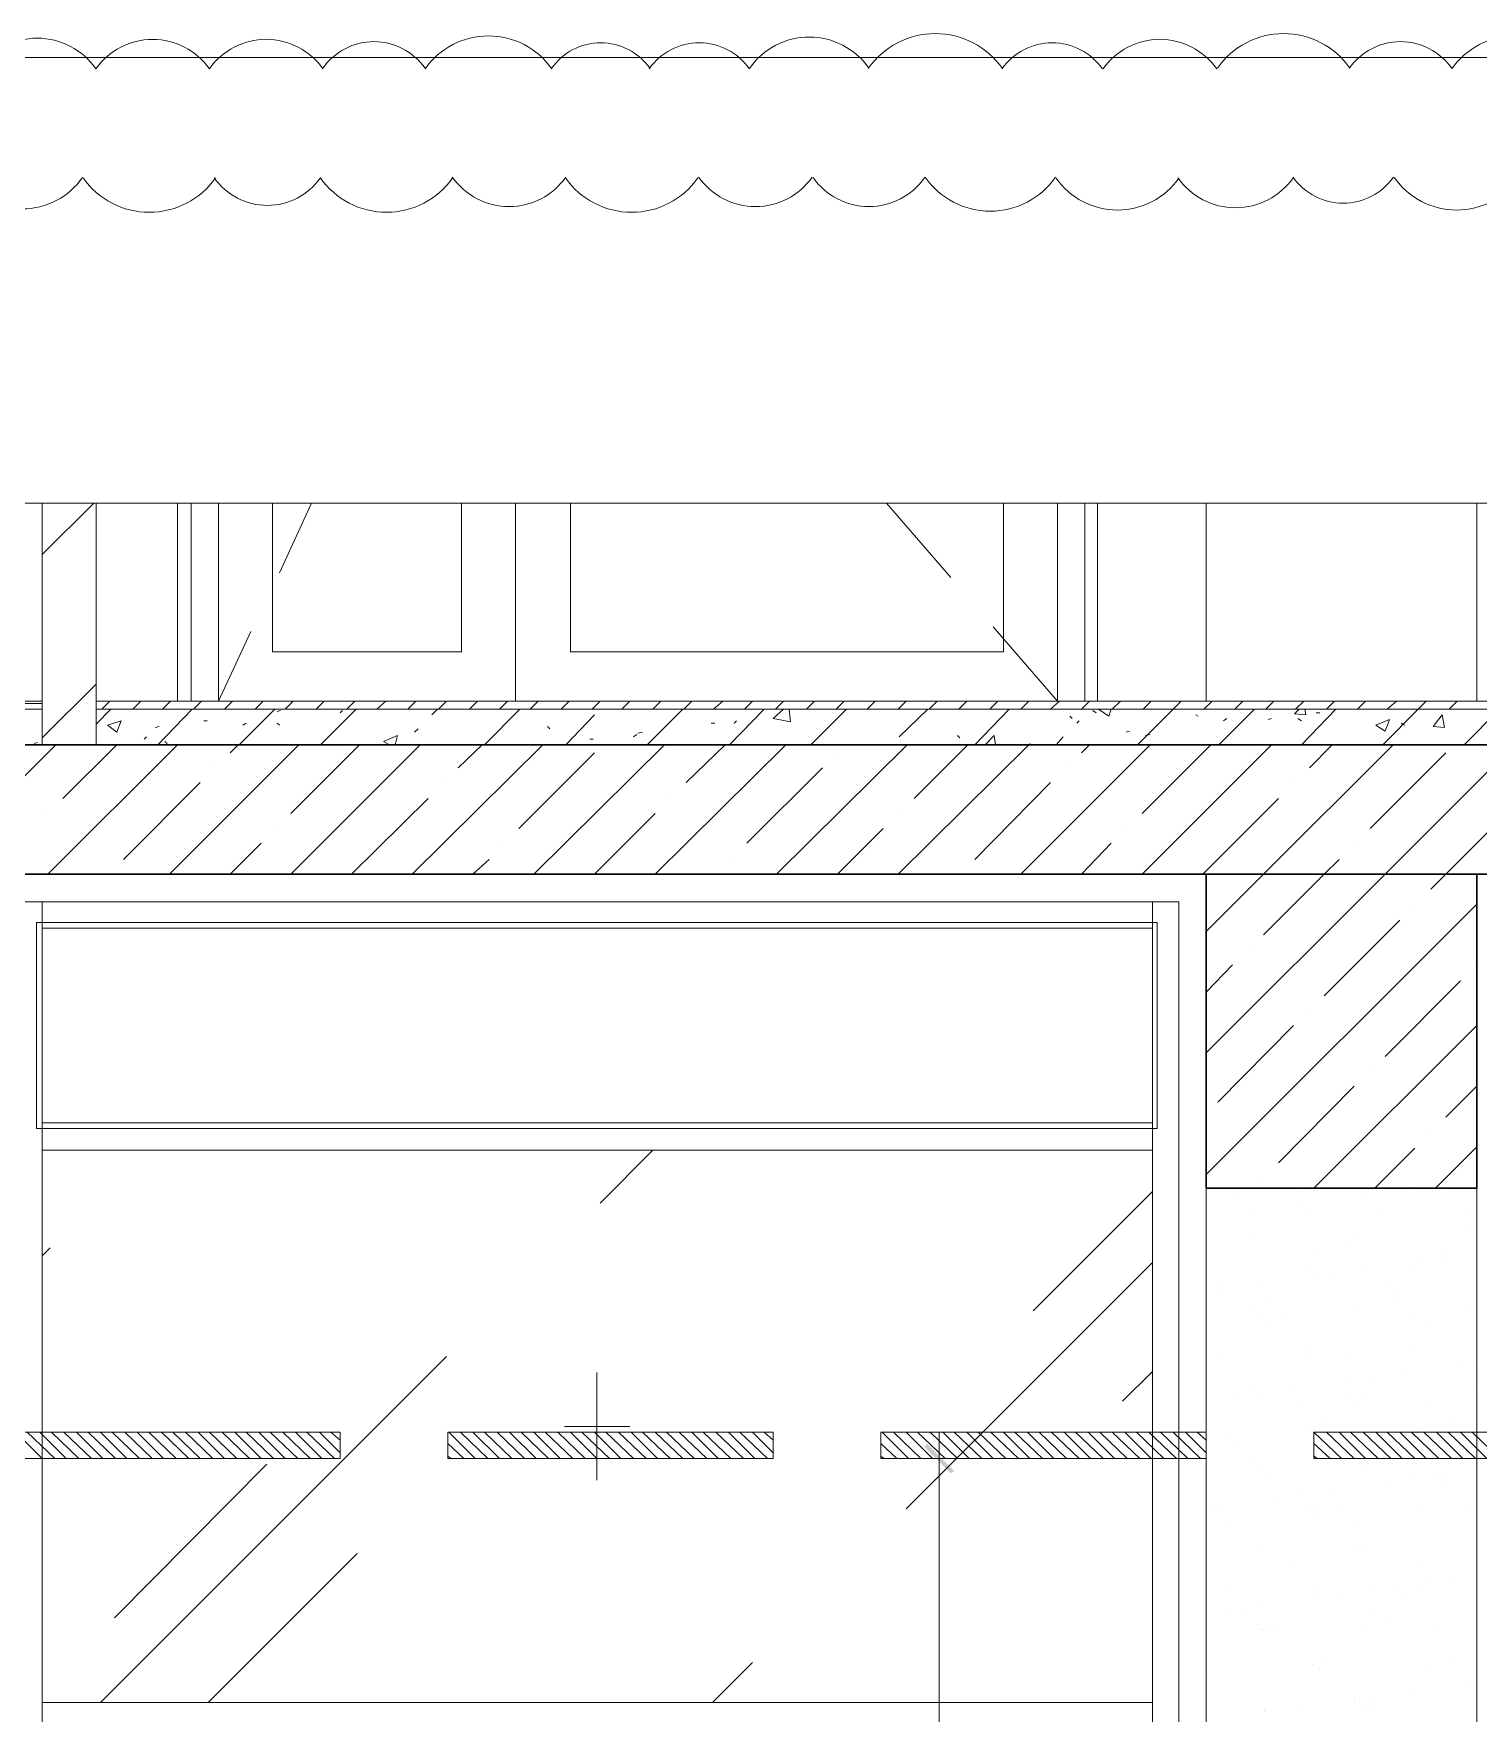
# Model space of a CAD drawing. Header units: millimetres. Extents: x -356862 to 418287, y 0 to 839748.
# Drawn here: x 375108 to 377838, y 788500 to 791674 of the extents above; entities that cross this region are included whole.
import ezdxf

# ---------------------------------------------------------------- set-up
doc = ezdxf.new("R2010")
doc.units = ezdxf.units.MM
doc.layers.add('PDF _Геометрия', color=7, linetype='Continuous', true_color=0xbababa)
doc.layers.add('PDF _Сплошная заливка', color=7, linetype='Continuous', true_color=0xf50000)

msp = doc.modelspace()

# ---------------------------------------------------------------- linework, layer by layer
at = {"layer": 'PDF _Геометрия', "color": 1, "lineweight": 20}
for points in [[(375654.4508, 791607.4639, 0.520539928), (375439.8732, 791607.4639, 0.520539928), (375225.535, 791607.4639, 0.520539888), (375003.3191, 791607.7805)], [(375449.1322, 791401.5458, 0.520540055), (375649.5228, 791401.5458, 0.520539882), (375899.5135, 791401.4796)]]:
    msp.add_lwpolyline(points, format="xyb", dxfattribs=at)
at = {"layer": 'PDF _Геометрия', "color": 251, "lineweight": 20, "true_color": 0x545454}
msp.add_lwpolyline([(373181.9773, 789433.8986), (373186.3072, 789457.713), (373506.7196, 791629.1563), (373710.2247, 791629.1563), (378633.3175, 791629.1563)], dxfattribs=at)
at = {"layer": 'PDF _Геометрия', "color": 7, "lineweight": 5}
for points in [[(397212.9051, 790786.9913), (397124.1422, 790786.9913), (384697.3381, 790786.9913), (384660.534, 790936.3728), (384586.9257, 790639.7748), (384550.1216, 790786.9913), (372125.4824, 790786.9913), (372036.7196, 790786.9913)], [(375123.9361, 790786.9913), (375123.9361, 790412.4553)], [(389187.4412, 790330.1872), (389187.4412, 790412.4553), (375225.6886, 790412.4553), (375225.6886, 790330.1872), (375225.6886, 790786.9913)], [(375123.9361, 790330.1872), (375123.9361, 790412.4553), (373078.0598, 790412.4553)], [(375123.9361, 790408.1254), (373078.0598, 790408.1254)], [(375123.9361, 790397.3006), (373078.0598, 790397.3006)], [(389187.4412, 790397.3006), (375225.6886, 790397.3006)]]:
    msp.add_lwpolyline(points, dxfattribs=at)
at = {"layer": 'PDF _Геометрия', "color": 7, "lineweight": 30}
for points in [[(372822.5959, 790786.9913), (372822.5959, 790330.1872), (372822.5959, 790085.548), (372822.5959, 788572.2491), (373078.0598, 788572.2491), (373078.0598, 790085.548), (393177.4412, 790085.548), (393177.4412, 790330.1872), (373078.0598, 790330.1872), (373078.0598, 790786.9913)], [(377323.5237, 790085.548), (377323.5237, 789492.3522), (377834.4515, 789492.3522), (377834.4515, 790085.548)]]:
    msp.add_lwpolyline(points, dxfattribs=at)
at = {"layer": 'PDF _Геометрия', "lineweight": 5}
for points in [[(375123.9361, 790689.5687), (375221.3587, 790786.9913)], [(375379.4, 790412.4553), (375379.4, 790786.9913)], [(375405.3794, 790412.4553), (375405.3794, 790786.9913)], [(375517.9567, 790544.5171), (375457.3381, 790412.4553), (375457.3381, 790786.9913)], [(375916.3072, 790786.9913), (375916.3072, 790505.548), (375559.0907, 790505.548), (375559.0907, 790786.9913)], [(375632.6989, 790786.9913), (375572.0804, 790654.9295)], [(376940.3278, 790786.9913), (376940.3278, 790505.548), (376121.9773, 790505.548), (376121.9773, 790786.9913)], [(376719.5031, 790786.9913), (376840.7402, 790646.2697)], [(376920.8433, 790553.1769), (377042.0804, 790412.4553), (377042.0804, 790786.9913)], [(377094.0391, 790412.4553), (377094.0391, 790786.9913)], [(377117.8536, 790786.9913), (377117.8536, 790412.4553)], [(375123.9361, 790343.1769), (375225.6886, 790444.9295)], [(375225.6886, 790369.1563), (375253.833, 790397.3006)], [(375342.5959, 790330.1872), (375407.5443, 790397.3006)], [(375496.3072, 790330.1872), (375563.4206, 790397.3006)], [(375650.0185, 790330.1872), (375717.1319, 790397.3006)], [(375860.0185, 790386.4759), (375870.8433, 790397.3006)], [(375959.6062, 790330.1872), (376026.7196, 790397.3006)], [(376267.0288, 790330.1872), (376334.1422, 790397.3006)], [(376295.1732, 790397.3006), (376295.1732, 790397.3006)], [(376422.9051, 790330.1872), (376487.8536, 790397.3006)], [(376535.4824, 790397.3006), (376537.6474, 790373.4862), (376505.1732, 790379.981), (376524.6577, 790397.3006)], [(376576.6165, 790330.1872), (376643.7299, 790397.3006)], [(376743.3175, 790345.3419), (376797.4412, 790397.3006)], [(376886.2041, 790330.1872), (376951.1526, 790397.3006)], [(377143.833, 790397.3006), (377139.5031, 790384.3109), (377120.0185, 790397.3006), (377124.3484, 790397.3006)], [(377193.6268, 790330.1872), (377260.7402, 790397.3006)], [(377347.3381, 790330.1872), (377414.4515, 790397.3006)], [(377509.7093, 790397.3006), (377511.8742, 790386.4759), (377490.2247, 790388.6408), (377498.8845, 790397.3006)], [(377503.2144, 790330.1872), (377568.1629, 790397.3006)], [(377656.9257, 790330.1872), (377724.0391, 790397.3006)], [(377810.6371, 790330.1872), (377877.7505, 790397.3006)], [(375429.1938, 790375.6511), (375435.6886, 790375.6511)], [(375502.802, 790366.9913), (375509.2969, 790371.3212)], [(375567.7505, 790392.9707), (375574.2453, 790395.1357)], [(375567.7505, 790371.3212), (375572.0804, 790366.9913)], [(375686.8227, 790390.8058), (375691.1526, 790395.1357)], [(376113.3175, 790330.1872), (376167.4412, 790386.4759)], [(376388.266, 790371.3212), (376394.7608, 790371.3212)], [(376431.5649, 790371.3212), (376435.8948, 790375.6511)], [(377065.8948, 790384.3109), (377070.2247, 790379.981)], [(377078.8845, 790371.3212), (377083.2144, 790375.6511)], [(377109.1938, 790395.1357), (377115.6886, 790390.8058)], [(377304.0391, 790386.4759), (377308.369, 790384.3109)], [(377355.9979, 790375.6511), (377362.4928, 790379.981)], [(377440.4309, 790377.8161), (377446.9257, 790379.981)], [(377496.7196, 790379.981), (377503.2144, 790375.6511)], [(377531.3587, 790390.8058), (377537.8536, 790390.8058)], [(377691.5649, 790371.3212), (377698.0598, 790366.9913)], [(375108.7814, 790332.3522), (375115.2763, 790334.5171)], [(375316.6165, 790341.012), (375320.9464, 790345.3419)], [(375338.266, 790362.6614), (375344.7608, 790364.8264)], [(375355.5855, 790336.6821), (375359.9154, 790332.3522)], [(375779.9154, 790330.1872), (375769.0907, 790336.6821), (375795.0701, 790347.5068), (375790.7402, 790330.1872)], [(375827.5443, 790354.0017), (375834.0391, 790360.4965)], [(376078.6783, 790364.8264), (376083.0082, 790360.4965)], [(376158.7814, 790341.012), (376165.2763, 790341.012)], [(376241.0495, 790345.3419), (376247.5443, 790349.6718)], [(376249.7093, 790351.8367), (376258.369, 790354.0017)], [(376853.7299, 790347.5068), (376858.0598, 790343.1769)], [(376905.6886, 790330.1872), (376923.0082, 790347.5068), (376925.1732, 790330.1872)], [(377039.9154, 790330.1872), (377052.9051, 790345.3419)], [(377171.9773, 790354.0017), (377178.4721, 790356.1666)], [(377208.7814, 790347.5068), (377217.4412, 790349.6718)], [(374905.2763, 790085.548), (375149.9154, 790330.1872)], [(375134.7608, 790085.548), (375379.4, 790330.1872)], [(375162.9051, 790228.4346), (375264.6577, 790330.1872)], [(375364.2453, 790085.548), (375608.8845, 790330.1872)], [(375478.9876, 790315.0326), (375494.1422, 790330.1872)], [(375593.7299, 790085.548), (375838.369, 790330.1872)], [(375593.7299, 790200.2903), (375723.6268, 790330.1872)], [(375823.2144, 790085.548), (376070.0185, 790330.1872)], [(375909.8123, 790286.8882), (375955.2763, 790330.1872)], [(376024.5546, 790172.146), (376167.4412, 790315.0326)], [(376052.6989, 790085.548), (376299.5031, 790330.1872)], [(376282.1835, 790085.548), (376528.9876, 790330.1872)], [(376340.6371, 790258.7439), (376414.2453, 790330.1872)], [(376511.668, 790085.548), (376758.4721, 790330.1872)], [(376628.5752, 790315.0326), (376628.5752, 790315.0326)], [(376741.1526, 790085.548), (376987.9567, 790330.1872)], [(376771.4618, 790228.4346), (376873.2144, 790330.1872)], [(376972.802, 790085.548), (377217.4412, 790330.1872)], [(376990.1216, 790330.1872), (376990.1216, 790332.3522)], [(377087.5443, 790315.0326), (377102.6989, 790330.1872)], [(377202.2866, 790085.548), (377446.9257, 790330.1872)], [(377202.2866, 790200.2903), (377332.1835, 790330.1872)], [(377323.5237, 789977.3006), (377431.7711, 790085.548), (377676.4103, 790330.1872)], [(377323.5237, 789747.8161), (377661.2556, 790085.548), (377905.8948, 790330.1872)], [(377518.369, 790286.8882), (377561.668, 790330.1872)], [(377633.1113, 790172.146), (377775.9979, 790315.0326)], [(375450.8433, 790286.8882), (375450.8433, 790286.8882)], [(376455.3794, 790144.0017), (376598.266, 790286.8882)], [(377057.235, 790286.8882), (377057.235, 790286.8882)], [(375277.6474, 790113.6924), (375422.6989, 790258.7439)], [(375881.668, 790258.7439), (375881.668, 790258.7439)], [(376886.2041, 790113.6924), (377029.0907, 790258.7439)], [(377488.0598, 790258.7439), (377488.0598, 790258.7439)], [(375708.4721, 790085.548), (375853.5237, 790228.4346)], [(376312.4928, 790228.4346), (376312.4928, 790228.4346)], [(377317.0288, 790085.548), (377459.9154, 790228.4346)], [(375134.7608, 790200.2903), (375134.7608, 790200.2903)], [(376167.4412, 790085.548), (376282.1835, 790200.2903)], [(376743.3175, 790200.2903), (376743.3175, 790200.2903)], [(377747.8536, 790057.4037), (377775.9979, 790085.548), (377890.7402, 790200.2903)], [(375478.9876, 790085.548), (375537.4412, 790144.0017)], [(375565.5855, 790172.146), (375565.5855, 790172.146)], [(375996.4103, 790144.0017), (375996.4103, 790144.0017)], [(376626.4103, 790085.548), (376713.0082, 790172.146)], [(377087.5443, 790085.548), (377143.833, 790144.0017)], [(377171.9773, 790172.146), (377171.9773, 790172.146)], [(377602.802, 790144.0017), (377602.802, 790144.0017)], [(375937.9567, 790085.548), (375968.266, 790113.6924)], [(376427.235, 790113.6924), (376427.235, 790113.6924)], [(377431.7711, 789970.8058), (377546.5134, 790085.548), (377574.6577, 790113.6924)], [(375249.5031, 790085.548), (375249.5031, 790085.548)], [(376396.9257, 790085.548), (376396.9257, 790085.548)], [(376858.0598, 790085.548), (376858.0598, 790085.548)], [(377323.5237, 789518.3315), (377834.4515, 790029.2594)], [(377717.5443, 790029.2594), (377717.5443, 790029.2594)], [(377546.5134, 789856.0635), (377689.4, 789998.9501)], [(377403.6268, 789942.6614), (377403.6268, 789942.6614)], [(377323.5237, 789862.5584), (377373.3175, 789914.5171)], [(377832.2866, 789914.5171), (377832.2866, 789914.5171)], [(377661.2556, 789741.3212), (377804.1422, 789884.2078)], [(377518.369, 789827.9192), (377518.369, 789827.9192)], [(377345.1732, 789654.7233), (377488.0598, 789799.7748)], [(377527.0288, 789492.3522), (377834.4515, 789799.7748)], [(377633.1113, 789713.1769), (377633.1113, 789713.1769)], [(377459.9154, 789539.981), (377602.802, 789685.0326)], [(377775.9979, 789626.579), (377834.4515, 789685.0326)], [(377747.8536, 789598.4346), (377747.8536, 789598.4346)], [(377641.7711, 789492.3522), (377717.5443, 789568.1254)], [(377756.5134, 789492.3522), (377834.4515, 789570.2903)], [(377431.7711, 789511.8367), (377431.7711, 789511.8367)]]:
    msp.add_lwpolyline(points, dxfattribs=at)
for points in [[(376018.0598, 790412.4553), (376018.0598, 790786.9913)], [(375273.3175, 790375.6511), (375264.6577, 790354.0017), (375247.3381, 790366.9913)], [(377669.9154, 790377.8161), (377661.2556, 790356.1666), (377643.9361, 790366.9913)], [(377769.5031, 790386.4759), (377773.833, 790362.6614), (377752.1835, 790364.8264)]]:
    msp.add_lwpolyline(points, close=True, dxfattribs=at)
at = {"layer": 'PDF _Геометрия', "color": 7, "lineweight": 9}
for points in [[(377323.5237, 790786.9913), (377323.5237, 790412.4553)], [(377323.5237, 789492.3522), (377323.5237, 786117.1975)], [(377834.4515, 786117.1975), (377834.4515, 789492.3522)]]:
    msp.add_lwpolyline(points, dxfattribs=at)
at = {"layer": 'PDF _Геометрия', "lineweight": 9}
msp.add_lwpolyline([(377834.4515, 790412.4553), (377834.4515, 790786.9913)], dxfattribs=at)
at = {"layer": 'PDF _Геометрия', "color": 8, "lineweight": 5, "true_color": 0x787878}
for points in [[(375236.5134, 790397.3006), (375251.668, 790412.4553)], [(375294.967, 790397.3006), (375310.1216, 790412.4553)], [(375351.2556, 790397.3006), (375366.4103, 790412.4553)], [(375409.7093, 790397.3006), (375424.8639, 790412.4553)], [(375468.1629, 790397.3006), (375483.3175, 790412.4553)], [(375526.6165, 790397.3006), (375541.7711, 790412.4553)], [(375582.9051, 790397.3006), (375598.0598, 790412.4553)], [(375641.3587, 790397.3006), (375656.5134, 790412.4553)], [(375699.8123, 790397.3006), (375714.967, 790412.4553)], [(375756.101, 790397.3006), (375773.4206, 790412.4553)], [(375814.5546, 790397.3006), (375829.7093, 790412.4553)], [(375873.0082, 790397.3006), (375888.1629, 790412.4553)], [(375931.4618, 790397.3006), (375946.6165, 790412.4553)], [(375987.7505, 790397.3006), (376002.9051, 790412.4553)], [(376046.2041, 790397.3006), (376061.3587, 790412.4553)], [(376104.6577, 790397.3006), (376119.8123, 790412.4553)], [(376163.1113, 790397.3006), (376178.266, 790412.4553)], [(376219.4, 790397.3006), (376234.5546, 790412.4553)], [(376277.8536, 790397.3006), (376293.0082, 790412.4553)], [(376336.3072, 790397.3006), (376351.4618, 790412.4553)], [(376392.5959, 790397.3006), (376409.9154, 790412.4553)], [(376451.0495, 790397.3006), (376466.2041, 790412.4553)], [(376509.5031, 790397.3006), (376524.6577, 790412.4553)], [(376567.9567, 790397.3006), (376583.1113, 790412.4553)], [(376624.2453, 790397.3006), (376639.4, 790412.4553)], [(376682.6989, 790397.3006), (376697.8536, 790412.4553)], [(376741.1526, 790397.3006), (376756.3072, 790412.4553)], [(376799.6062, 790397.3006), (376814.7608, 790412.4553)], [(376855.8948, 790397.3006), (376871.0495, 790412.4553)], [(376914.3484, 790397.3006), (376929.5031, 790412.4553)], [(376972.802, 790397.3006), (376987.9567, 790412.4553)], [(377029.0907, 790397.3006), (377046.4103, 790412.4553)], [(377087.5443, 790397.3006), (377102.6989, 790412.4553)], [(377145.9979, 790397.3006), (377161.1526, 790412.4553)], [(377204.4515, 790397.3006), (377219.6062, 790412.4553)], [(377260.7402, 790397.3006), (377275.8948, 790412.4553)], [(377319.1938, 790397.3006), (377334.3484, 790412.4553)], [(377377.6474, 790397.3006), (377392.802, 790412.4553)], [(377436.101, 790397.3006), (377451.2556, 790412.4553)], [(377492.3897, 790397.3006), (377507.5443, 790412.4553)], [(377550.8433, 790397.3006), (377565.9979, 790412.4553)], [(377609.2969, 790397.3006), (377624.4515, 790412.4553)], [(377665.5855, 790397.3006), (377682.9051, 790412.4553)], [(377724.0391, 790397.3006), (377739.1938, 790412.4553)], [(377782.4928, 790397.3006), (377797.6474, 790412.4553)]]:
    msp.add_lwpolyline(points, dxfattribs=at)
at = {"layer": 'PDF _Геометрия', "color": 252, "lineweight": 5, "true_color": 0x989898}
for points in [[(374621.668, 786166.9913), (375071.9773, 786166.9913), (375071.9773, 786117.1975), (375071.9773, 788494.3109), (375071.9773, 789589.7748), (375071.9773, 790033.5893), (375123.9361, 790033.5893), (375123.9361, 789589.7748), (375123.9361, 788494.3109), (375123.9361, 786117.1975)], [(377221.7711, 786117.1975), (377221.7711, 788494.3109), (377221.7711, 789589.7748), (377221.7711, 790033.5893), (377271.5649, 790033.5893), (377271.5649, 789589.7748), (377271.5649, 788494.3109), (377271.5649, 786117.1975)]]:
    msp.add_lwpolyline(points, dxfattribs=at)
for points in [[(375123.9361, 789983.7955), (375123.9361, 790033.5893), (377221.7711, 790033.5893), (377221.7711, 789983.7955)], [(375123.9361, 789563.7955), (375123.9361, 789615.7542), (377221.7711, 789615.7542), (377221.7711, 789563.7955)], [(375123.9361, 788470.4965), (375123.9361, 788520.2903), (377221.7711, 788520.2903), (377221.7711, 788470.4965)]]:
    msp.add_lwpolyline(points, close=True, dxfattribs=at)
at = {"layer": 'PDF _Геометрия', "color": 7, "lineweight": 5}
msp.add_lwpolyline([(377230.4309, 789604.9295), (377230.4309, 789994.6202), (375113.1113, 789994.6202), (375113.1113, 789604.9295)], close=True, dxfattribs=at)
at = {"layer": 'PDF _Геометрия', "color": 254, "lineweight": 5, "true_color": 0xdcdcdc}
for points in [[(376178.266, 789464.2078), (376277.8536, 789563.7955)], [(376996.6165, 789260.7027), (377221.7711, 789485.8573)], [(375123.9361, 789364.6202), (375139.0907, 789379.7748)], [(376756.3072, 788886.1666), (377221.7711, 789351.6305)], [(375234.3484, 788520.2903), (375888.1629, 789174.1047)], [(376171.7711, 789143.7955), (376171.7711, 788940.2903)], [(377165.4824, 789089.6718), (377221.7711, 789145.9604)], [(376234.5546, 789042.0429), (376111.1526, 789042.0429)], [(375260.3278, 788680.4965), (375548.266, 788970.5996)], [(375437.8536, 788520.2903), (375719.2969, 788801.7336)], [(376390.4309, 788520.2903), (376466.2041, 788596.0635)]]:
    msp.add_lwpolyline(points, dxfattribs=at)
at = {"layer": 'PDF _Геометрия', "color": 24, "lineweight": 18, "true_color": 0xa12502}
for points in [[(377505.3794, 789485.8573), (377505.3794, 789485.8573)], [(377711.0495, 789488.0223), (377711.0495, 789488.0223)], [(377381.9773, 789470.7027), (377381.9773, 789470.7027)], [(377414.4515, 789449.0532), (377414.4515, 789449.0532)], [(377507.5443, 789457.713), (377507.5443, 789457.713)], [(377520.534, 789444.7233), (377520.534, 789444.7233)], [(377624.4515, 789470.7027), (377624.4515, 789470.7027)], [(377656.9257, 789449.0532), (377656.9257, 789449.0532)], [(377823.6268, 789451.2181), (377823.6268, 789451.2181)], [(377814.967, 789416.579), (377814.967, 789416.579)], [(377405.7917, 789407.9192), (377405.7917, 789407.9192)], [(377589.8123, 789381.9398), (377589.8123, 789381.9398)], [(377604.967, 789407.9192), (377604.967, 789407.9192)], [(377533.5237, 789373.28), (377533.5237, 789373.28)], [(377734.8639, 789349.4656), (377734.8639, 789349.4656)], [(377775.9979, 789375.445), (377775.9979, 789375.445)], [(377775.9979, 789353.7955), (377775.9979, 789353.7955)], [(377511.8742, 789336.4759), (377511.8742, 789336.4759)], [(377524.8639, 789321.3212), (377524.8639, 789321.3212)], [(377565.9979, 789327.8161), (377565.9979, 789327.8161)], [(377628.7814, 789336.4759), (377628.7814, 789336.4759)], [(377715.3794, 789338.6408), (377715.3794, 789338.6408)], [(377353.833, 789314.8264), (377353.833, 789314.8264)], [(377355.9979, 789299.6718), (377355.9979, 789299.6718)], [(377418.7814, 789308.3315), (377418.7814, 789308.3315)], [(377667.7505, 789312.6614), (377667.7505, 789312.6614)], [(377680.7402, 789299.6718), (377680.7402, 789299.6718)], [(377410.1216, 789258.5377), (377410.1216, 789258.5377)], [(377444.7608, 789275.8573), (377444.7608, 789275.8573)], [(377477.235, 789254.2078), (377477.235, 789254.2078)], [(377609.2969, 789258.5377), (377609.2969, 789258.5377)], [(377687.235, 789275.8573), (377687.235, 789275.8573)], [(377719.7093, 789254.2078), (377719.7093, 789254.2078)], [(377819.2969, 789265.0326), (377819.2969, 789265.0326)], [(377431.7711, 789243.3831), (377431.7711, 789243.3831)], [(377446.9257, 789230.3934), (377446.9257, 789230.3934)], [(377747.8536, 789236.8882), (377747.8536, 789236.8882)], [(377351.668, 789178.4346), (377351.668, 789178.4346)], [(377514.0391, 789167.6099), (377514.0391, 789167.6099)], [(377516.2041, 789184.9295), (377516.2041, 789184.9295)], [(377596.3072, 789178.4346), (377596.3072, 789178.4346)], [(377719.7093, 789189.2594), (377719.7093, 789189.2594)], [(377825.7917, 789165.445), (377825.7917, 789165.445)], [(377596.3072, 789128.6408), (377596.3072, 789128.6408)], [(377637.4412, 789135.1357), (377637.4412, 789135.1357)], [(377700.2247, 789143.7955), (377700.2247, 789143.7955)], [(377806.3072, 789156.7852), (377806.3072, 789156.7852)], [(377386.3072, 789102.6614), (377386.3072, 789102.6614)], [(377414.4515, 789109.1563), (377414.4515, 789109.1563)], [(377427.4412, 789106.9913), (377427.4412, 789106.9913)], [(377490.2247, 789115.6511), (377490.2247, 789115.6511)], [(377591.9773, 789096.1666), (377591.9773, 789096.1666)], [(377615.7917, 789106.9913), (377615.7917, 789106.9913)], [(377825.7917, 789115.6511), (377825.7917, 789115.6511)], [(377507.5443, 789081.012), (377507.5443, 789081.012)], [(377607.1319, 789083.1769), (377607.1319, 789083.1769)], [(377750.0185, 789081.012), (377750.0185, 789081.012)], [(377520.534, 789035.548), (377520.534, 789035.548)], [(377540.0185, 789059.3625), (377540.0185, 789059.3625)], [(377724.0391, 789037.713), (377724.0391, 789037.713)], [(377782.4928, 789059.3625), (377782.4928, 789059.3625)], [(377358.1629, 789029.0532), (377358.1629, 789029.0532)], [(377373.3175, 789016.0635), (377373.3175, 789016.0635)], [(377674.2453, 789022.5584), (377674.2453, 789022.5584)], [(377416.6165, 788983.5893), (377416.6165, 788983.5893)], [(377659.0907, 788983.5893), (377659.0907, 788983.5893)], [(377420.9464, 788957.6099), (377420.9464, 788957.6099)], [(377440.4309, 788953.28), (377440.4309, 788953.28)], [(377620.1216, 788957.6099), (377620.1216, 788957.6099)], [(377667.7505, 788938.1254), (377667.7505, 788938.1254)], [(377708.8845, 788942.4553), (377708.8845, 788942.4553)], [(377752.1835, 788951.1151), (377752.1835, 788951.1151)], [(377767.3381, 788938.1254), (377767.3381, 788938.1254)], [(377771.668, 788951.1151), (377771.668, 788951.1151)], [(377830.1216, 788964.1047), (377830.1216, 788964.1047)], [(377457.7505, 788909.981), (377457.7505, 788909.981)], [(377498.8845, 788914.3109), (377498.8845, 788914.3109)], [(377561.668, 788922.9707), (377561.668, 788922.9707)], [(377327.8536, 788884.0017), (377327.8536, 788884.0017)], [(377351.668, 788894.8264), (377351.668, 788894.8264)], [(377518.369, 788881.8367), (377518.369, 788881.8367)], [(377524.8639, 788886.1666), (377524.8639, 788886.1666)], [(377570.3278, 788884.0017), (377570.3278, 788884.0017)], [(377730.534, 788888.3315), (377730.534, 788888.3315)], [(377812.802, 788886.1666), (377812.802, 788886.1666)], [(377834.4515, 788875.3419), (377834.4515, 788875.3419)], [(377360.3278, 788864.5171), (377360.3278, 788864.5171)], [(377531.3587, 788868.847), (377531.3587, 788868.847)], [(377602.802, 788864.5171), (377602.802, 788864.5171)], [(377425.2763, 788808.2285), (377425.2763, 788808.2285)], [(377479.4, 788788.7439), (377479.4, 788788.7439)], [(377600.6371, 788806.0635), (377600.6371, 788806.0635)], [(377624.4515, 788806.0635), (377624.4515, 788806.0635)], [(377721.8742, 788788.7439), (377721.8742, 788788.7439)], [(377780.3278, 788749.7748), (377780.3278, 788749.7748)], [(377364.6577, 788738.9501), (377364.6577, 788738.9501)], [(377531.3587, 788734.6202), (377531.3587, 788734.6202)], [(377531.3587, 788717.3006), (377531.3587, 788717.3006)], [(377570.3278, 788721.6305), (377570.3278, 788721.6305)], [(377635.2763, 788730.2903), (377635.2763, 788730.2903)], [(377676.4103, 788736.7852), (377676.4103, 788736.7852)], [(377691.5649, 788721.6305), (377691.5649, 788721.6305)], [(377734.8639, 788736.7852), (377734.8639, 788736.7852)], [(377739.1938, 788745.445), (377739.1938, 788745.445)], [(377360.3278, 788695.6511), (377360.3278, 788695.6511)], [(377390.6371, 788689.1563), (377390.6371, 788689.1563)], [(377425.2763, 788702.146), (377425.2763, 788702.146)], [(377633.1113, 788689.1563), (377633.1113, 788689.1563)], [(377423.1113, 788667.5068), (377423.1113, 788667.5068)], [(377429.6062, 788658.847), (377429.6062, 788658.847)], [(377442.5959, 788667.5068), (377442.5959, 788667.5068)], [(377457.7505, 788654.5171), (377457.7505, 788654.5171)], [(377628.7814, 788656.6821), (377628.7814, 788656.6821)], [(377665.5855, 788669.6718), (377665.5855, 788669.6718)], [(377758.6783, 788661.012), (377758.6783, 788661.012)], [(377524.8639, 788591.7336), (377524.8639, 788591.7336)], [(377542.1835, 788593.8986), (377542.1835, 788593.8986)], [(377739.1938, 788587.4037), (377739.1938, 788587.4037)], [(377784.6577, 788593.8986), (377784.6577, 788593.8986)], [(377325.6886, 788576.579), (377325.6886, 788576.579)], [(377535.6886, 788585.2388), (377535.6886, 788585.2388)], [(377602.802, 788524.6202), (377602.802, 788524.6202)], [(377641.7711, 788531.1151), (377641.7711, 788531.1151)], [(377706.7196, 788537.6099), (377706.7196, 788537.6099)], [(377812.802, 788552.7645), (377812.802, 788552.7645)], [(377433.9361, 788507.3006), (377433.9361, 788507.3006)], [(377433.9361, 788502.9707), (377433.9361, 788502.9707)], [(377496.7196, 788511.6305), (377496.7196, 788511.6305)], [(377602.802, 788520.2903), (377602.802, 788520.2903)], [(377617.9567, 788507.3006), (377617.9567, 788507.3006)], [(377635.2763, 788507.3006), (377635.2763, 788507.3006)]]:
    msp.add_lwpolyline(points, dxfattribs=at)
at = {"layer": 'PDF _Геометрия', "color": 92, "lineweight": 20, "true_color": 0x00dd00}
for points in [[(375071.9773, 788981.4243), (375686.8227, 788981.4243), (375686.8227, 789031.2181), (375071.9773, 789031.2181)], [(375890.3278, 788981.4243), (376505.1732, 788981.4243), (376505.1732, 789031.2181), (375890.3278, 789031.2181)], [(376708.6783, 788981.4243), (377323.5237, 788981.4243), (377323.5237, 789031.2181), (376708.6783, 789031.2181)], [(377527.0288, 788981.4243), (378141.8742, 788981.4243), (378141.8742, 789031.2181), (377527.0288, 789031.2181)]]:
    msp.add_lwpolyline(points, close=True, dxfattribs=at)
at = {"layer": 'PDF _Геометрия', "color": 92, "lineweight": 5, "true_color": 0x00dd00}
for points in [[(375123.9361, 788981.4243), (375074.1422, 789031.2181)], [(375147.7505, 788981.4243), (375095.7917, 789031.2181)], [(375169.4, 788981.4243), (375119.6062, 789031.2181)], [(375193.2144, 788981.4243), (375141.2556, 789031.2181)], [(375217.0288, 788981.4243), (375165.0701, 789031.2181)], [(375238.6783, 788981.4243), (375188.8845, 789031.2181)], [(375262.4928, 788981.4243), (375210.534, 789031.2181)], [(375284.1422, 788981.4243), (375234.3484, 789031.2181)], [(375307.9567, 788981.4243), (375255.9979, 789031.2181)], [(375331.7711, 788981.4243), (375279.8123, 789031.2181)], [(375353.4206, 788981.4243), (375303.6268, 789031.2181)], [(375377.235, 788981.4243), (375325.2763, 789031.2181)], [(375401.0495, 788981.4243), (375349.0907, 789031.2181)], [(375422.6989, 788981.4243), (375370.7402, 789031.2181)], [(375446.5134, 788981.4243), (375394.5546, 789031.2181)], [(375468.1629, 788981.4243), (375418.369, 789031.2181)], [(375491.9773, 788981.4243), (375440.0185, 789031.2181)], [(375515.7917, 788981.4243), (375463.833, 789031.2181)], [(375537.4412, 788981.4243), (375487.6474, 789031.2181)], [(375561.2556, 788981.4243), (375509.2969, 789031.2181)], [(375582.9051, 788981.4243), (375533.1113, 789031.2181)], [(375606.7196, 788981.4243), (375554.7608, 789031.2181)], [(375630.534, 788981.4243), (375578.5752, 789031.2181)], [(375652.1835, 788981.4243), (375602.3897, 789031.2181)], [(375675.9979, 788981.4243), (375624.0391, 789031.2181)], [(375686.8227, 788992.2491), (375647.8536, 789031.2181)], [(375686.8227, 789016.0635), (375669.5031, 789031.2181)], [(375920.6371, 788981.4243), (375890.3278, 789009.5687)], [(375942.2866, 788981.4243), (375892.4928, 789031.2181)], [(375966.101, 788981.4243), (375914.1422, 789031.2181)], [(375987.7505, 788981.4243), (375937.9567, 789031.2181)], [(376011.5649, 788981.4243), (375959.6062, 789031.2181)], [(376035.3794, 788981.4243), (375983.4206, 789031.2181)], [(376057.0288, 788981.4243), (376007.235, 789031.2181)], [(376080.8433, 788981.4243), (376028.8845, 789031.2181)], [(376102.4928, 788981.4243), (376052.6989, 789031.2181)], [(376126.3072, 788981.4243), (376074.3484, 789031.2181)], [(376150.1216, 788981.4243), (376098.1629, 789031.2181)], [(376171.7711, 788981.4243), (376121.9773, 789031.2181)], [(376195.5855, 788981.4243), (376143.6268, 789031.2181)], [(376217.235, 788981.4243), (376167.4412, 789031.2181)], [(376241.0495, 788981.4243), (376189.0907, 789031.2181)], [(376264.8639, 788981.4243), (376212.9051, 789031.2181)], [(376286.5134, 788981.4243), (376236.7196, 789031.2181)], [(376310.3278, 788981.4243), (376258.369, 789031.2181)], [(376334.1422, 788981.4243), (376282.1835, 789031.2181)], [(376355.7917, 788981.4243), (376303.833, 789031.2181)], [(376379.6062, 788981.4243), (376327.6474, 789031.2181)], [(376401.2556, 788981.4243), (376351.4618, 789031.2181)], [(376425.0701, 788981.4243), (376373.1113, 789031.2181)], [(376448.8845, 788981.4243), (376396.9257, 789031.2181)], [(376470.534, 788981.4243), (376420.7402, 789031.2181)], [(376494.3484, 788981.4243), (376442.3897, 789031.2181)], [(376505.1732, 788992.2491), (376466.2041, 789031.2181)], [(376505.1732, 789016.0635), (376487.8536, 789031.2181)], [(376738.9876, 788981.4243), (376708.6783, 789009.5687)], [(376760.6371, 788981.4243), (376710.8433, 789031.2181)], [(376784.4515, 788981.4243), (376732.4928, 789031.2181)], [(376806.101, 788981.4243), (376756.3072, 789031.2181)], [(376829.9154, 788981.4243), (376777.9567, 789031.2181)], [(376853.7299, 788981.4243), (376801.7711, 789031.2181)], [(376875.3794, 788981.4243), (376825.5855, 789031.2181)], [(376899.1938, 788981.4243), (376847.235, 789031.2181)], [(376920.8433, 788981.4243), (376871.0495, 789031.2181)], [(376944.6577, 788981.4243), (376892.6989, 789031.2181)], [(376968.4721, 788981.4243), (376916.5134, 789031.2181)], [(376990.1216, 788981.4243), (376940.3278, 789031.2181)], [(377013.9361, 788981.4243), (376961.9773, 789031.2181)], [(377035.5855, 788981.4243), (376985.7917, 789031.2181)], [(377059.4, 788981.4243), (377007.4412, 789031.2181)], [(377083.2144, 788981.4243), (377031.2556, 789031.2181)], [(377104.8639, 788981.4243), (377055.0701, 789031.2181)], [(377128.6783, 788981.4243), (377076.7196, 789031.2181)], [(377150.3278, 788981.4243), (377100.534, 789031.2181)], [(377174.1422, 788981.4243), (377122.1835, 789031.2181)], [(377197.9567, 788981.4243), (377145.9979, 789031.2181)], [(377219.6062, 788981.4243), (377169.8123, 789031.2181)], [(377243.4206, 788981.4243), (377191.4618, 789031.2181)], [(377267.235, 788981.4243), (377215.2763, 789031.2181)], [(377288.8845, 788981.4243), (377236.9257, 789031.2181)], [(377312.6989, 788981.4243), (377260.7402, 789031.2181)], [(377323.5237, 788992.2491), (377284.5546, 789031.2181)], [(377323.5237, 789016.0635), (377306.2041, 789031.2181)], [(377578.9876, 788981.4243), (377527.0288, 789031.2181)], [(377557.3381, 788981.4243), (377527.0288, 789009.5687)], [(377602.802, 788981.4243), (377550.8433, 789031.2181)], [(377624.4515, 788981.4243), (377574.6577, 789031.2181)], [(377648.266, 788981.4243), (377596.3072, 789031.2181)], [(377672.0804, 788981.4243), (377620.1216, 789031.2181)], [(377693.7299, 788981.4243), (377643.9361, 789031.2181)], [(377717.5443, 788981.4243), (377665.5855, 789031.2181)], [(377739.1938, 788981.4243), (377689.4, 789031.2181)], [(377763.0082, 788981.4243), (377711.0495, 789031.2181)], [(377786.8227, 788981.4243), (377734.8639, 789031.2181)], [(377808.4721, 788981.4243), (377758.6783, 789031.2181)], [(377832.2866, 788981.4243), (377780.3278, 789031.2181)], [(377853.9361, 788981.4243), (377804.1422, 789031.2181)], [(377877.7505, 788981.4243), (377825.7917, 789031.2181)], [(375896.8227, 788981.4243), (375890.3278, 788985.7542)], [(376715.1732, 788981.4243), (376708.6783, 788985.7542)], [(377533.5237, 788981.4243), (377527.0288, 788985.7542)]]:
    msp.add_lwpolyline(points, dxfattribs=at)
at = {"layer": 'PDF _Геометрия', "color": 7, "lineweight": 18}
for points in [[(376819.0907, 786065.2388), (376819.0907, 789031.2181)], [(376812.5959, 788981.4243), (376767.1319, 788981.4243)]]:
    msp.add_lwpolyline(points, dxfattribs=at)
at = {"layer": 'PDF _Геометрия', "color": 1, "lineweight": 20}
for centre, radius, start, end in [((375967.1791, 791523.6685), 146.134, 35.0024458, 144.9975542), ((376573.3894, 791530.1655), 137.4742, 35.0024387, 144.9975613), ((376811.5431, 791519.3386), 154.7938, 35.0024391, 144.9975609), ((377469.715, 791521.5057), 152.6289, 35.0024495, 144.9975505), ((377907.0522, 791523.6685), 146.134, 35.0024458, 144.9975542), ((375750.6754, 791540.9924), 117.9897, 35.0024532, 144.9975468), ((376179.3528, 791543.1552), 113.6598, 35.0024452, 144.9975548), ((376365.5461, 791540.9924), 115.8248, 35.0024526, 144.9975474), ((377032.3772, 791540.9924), 115.8248, 35.0024526, 144.9975474), ((377235.8906, 791532.3327), 130.9794, 35.0024453, 144.9975547), ((377690.5485, 791540.9924), 117.9897, 35.0024532, 144.9975468), ((375086.0093, 791482.5367), 139.6392, 215.0024432, 324.9975568), ((375326.3285, 791489.0293), 152.6289, 215.0024495, 324.9975505), ((376006.1498, 791478.2067), 130.9794, 215.0024453, 324.9975547), ((376237.8086, 791489.0293), 152.6289, 215.0024495, 324.9975505), ((376471.633, 791478.2067), 130.9794, 215.0024453, 324.9975547), ((376685.9717, 791476.0396), 128.8144, 215.002448, 324.997552), ((376915.465, 791489.0293), 150.4639, 215.0024456, 324.9975544), ((377155.7842, 791482.5367), 141.8041, 215.0024444, 324.9975556), ((377378.7827, 791478.2068), 133.1443, 215.0024452, 324.9975548), ((377582.2967, 791469.5426), 115.8248, 215.0024526, 324.9975474), ((377796.6354, 791484.6994), 143.969, 215.0024312, 324.9975688)]:
    msp.add_arc(centre, radius, start, end, dxfattribs=at)
at = {"layer": 'PDF _Сплошная заливка', "color": 7, "transparency": 33554559}
for points in [[(376847.235, 788957.6099), (376790.9464, 789003.0738), (376795.2763, 789009.5687)], [(376840.7402, 788953.28), (376847.235, 788957.6099), (376790.9464, 789003.0738)]]:
    msp.add_solid(points, dxfattribs=at)

doc.saveas('drawing.dxf')
